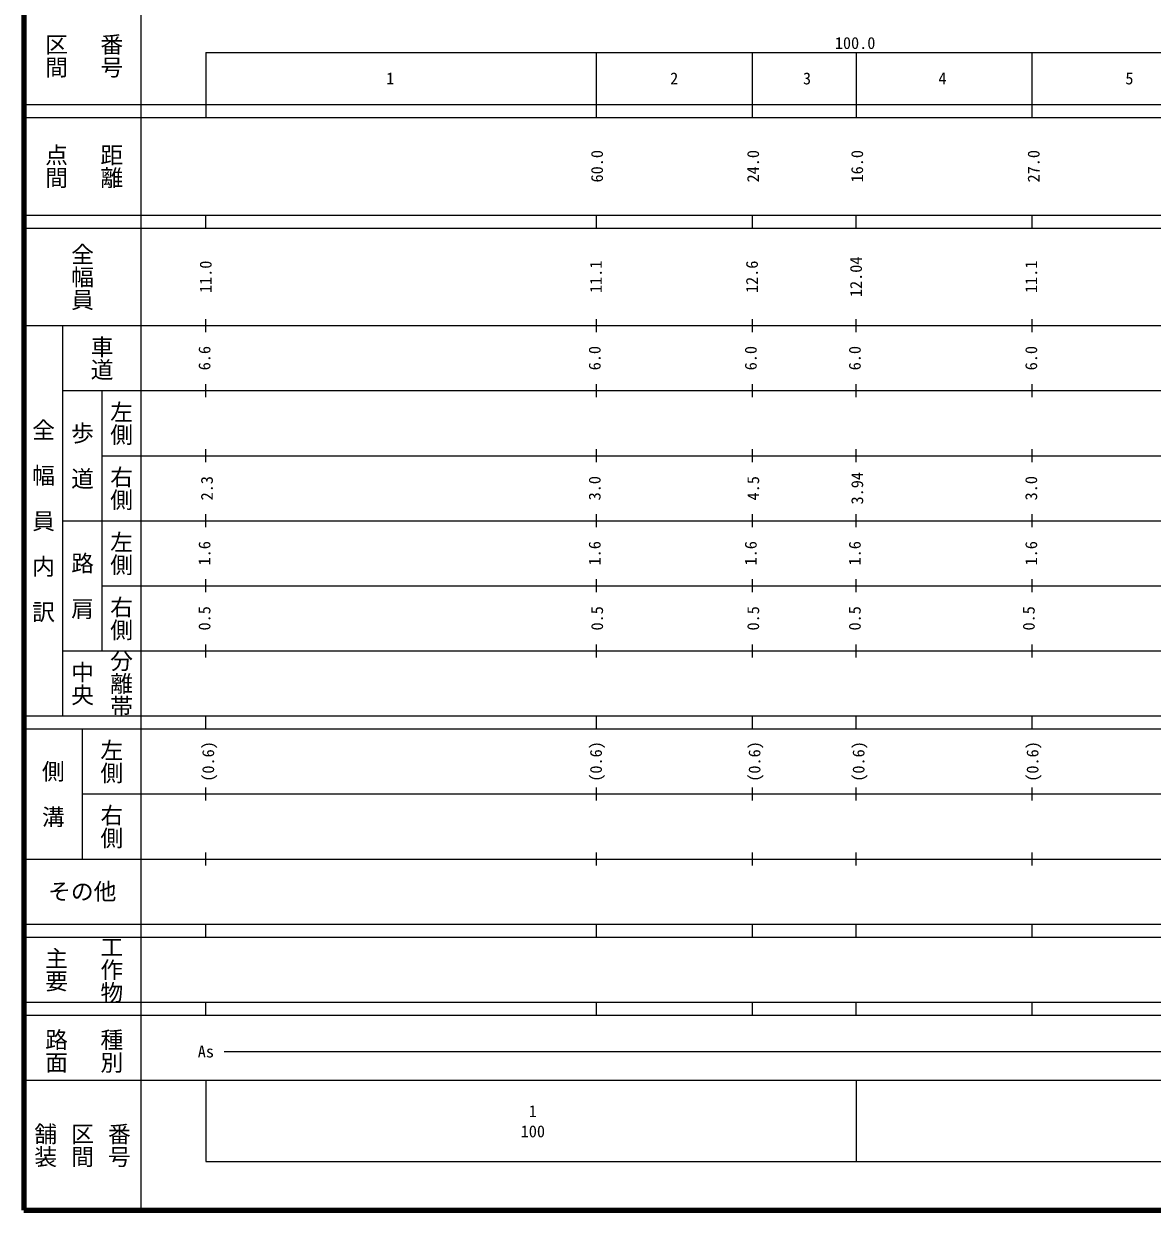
# Model space of a CAD drawing. Units: millimetres on the paper, enlarged 1000 times. Extents: x 40000 to 680000, y 20000 to 380000.
# Drawn here: x 40000 to 213539, y 20000 to 202409 of the extents above; entities that cross this region are included whole.
import ezdxf
from ezdxf.enums import TextEntityAlignment as Align

# ---------------------------------------------------------------- set-up
doc = ezdxf.new("R2010")
doc.units = ezdxf.units.MM
doc.header["$LTSCALE"] = 1000
doc.layers.add('M-TTL', color=2, linetype='Continuous', lineweight=140)
doc.layers.add('M-TTL-BAND', color=7, linetype='Continuous', lineweight=25)
doc.styles.add('@ＭＳ ゴシック', font='')
doc.styles.add('ＭＳ ゴシック', font='')
doc.styles.get('@ＭＳ ゴシック').set_extended_font_data('@MS Gothic')
doc.styles.get('ＭＳ ゴシック').set_extended_font_data('MS Gothic')

msp = doc.modelspace()

# ---------------------------------------------------------------- linework, layer by layer
at = {"layer": 'M-TTL'}
for p, q in [((40000, 380000), (40000, 20000)), ((40000, 20000), (680000, 20000))]:
    msp.add_line(p, q, dxfattribs=at)
at = {"layer": 'M-TTL-BAND'}
for p, q in [((58000, 370000), (58000, 20000)), ((68000, 198000), (579000, 198000)), ((68000, 198000), (68000, 188000)), ((128000, 198000), (128000, 188000)), ((152000, 198000), (152000, 188000)), ((168000, 198000), (168000, 188000)), ((195000, 198000), (195000, 188000)), ((40000, 190000), (579000, 190000)), ((40000, 188000), (579000, 188000)), ((40000, 173000), (579000, 173000)), ((68000, 171000), (68000, 173000)), ((128000, 173000), (128000, 171000)), ((152000, 173000), (152000, 171000)), ((168000, 171000), (168000, 173000)), ((195000, 173000), (195000, 171000)), ((40000, 171000), (579000, 171000)), ((68000, 155000), (68000, 157000)), ((128000, 157000), (128000, 155000)), ((152000, 157000), (152000, 155000)), ((168000, 155000), (168000, 157000)), ((195000, 157000), (195000, 155000)), ((40000, 156000), (579000, 156000)), ((46000, 96000), (46000, 156000)), ((46000, 146000), (579000, 146000)), ((52000, 146000), (52000, 106000)), ((68000, 145000), (68000, 147000)), ((128000, 147000), (128000, 145000)), ((152000, 147000), (152000, 145000)), ((168000, 145000), (168000, 147000)), ((195000, 147000), (195000, 145000)), ((68000, 135000), (68000, 137000)), ((128000, 137000), (128000, 135000)), ((152000, 137000), (152000, 135000)), ((168000, 135000), (168000, 137000)), ((195000, 137000), (195000, 135000)), ((52000, 136000), (579000, 136000)), ((46000, 126000), (579000, 126000)), ((68000, 125000), (68000, 127000)), ((128000, 127000), (128000, 125000)), ((152000, 127000), (152000, 125000)), ((168000, 125000), (168000, 127000)), ((195000, 127000), (195000, 125000)), ((68000, 115000), (68000, 117000)), ((128000, 117000), (128000, 115000)), ((152000, 117000), (152000, 115000)), ((168000, 115000), (168000, 117000)), ((195000, 117000), (195000, 115000)), ((52000, 116000), (579000, 116000)), ((46000, 106000), (579000, 106000)), ((68000, 105000), (68000, 107000)), ((128000, 107000), (128000, 105000)), ((152000, 107000), (152000, 105000)), ((168000, 105000), (168000, 107000)), ((195000, 107000), (195000, 105000)), ((40000, 96000), (579000, 96000)), ((68000, 94000), (68000, 96000)), ((128000, 96000), (128000, 94000)), ((152000, 96000), (152000, 94000)), ((168000, 94000), (168000, 96000)), ((195000, 96000), (195000, 94000)), ((40000, 94000), (579000, 94000)), ((49000, 94000), (49000, 74000)), ((49000, 84000), (579000, 84000)), ((68000, 83000), (68000, 85000)), ((128000, 85000), (128000, 83000)), ((152000, 85000), (152000, 83000)), ((168000, 83000), (168000, 85000)), ((195000, 85000), (195000, 83000)), ((68000, 73000), (68000, 75000)), ((128000, 75000), (128000, 73000)), ((152000, 75000), (152000, 73000)), ((168000, 73000), (168000, 75000)), ((195000, 75000), (195000, 73000)), ((40000, 74000), (579000, 74000)), ((40000, 64000), (579000, 64000)), ((68000, 62000), (68000, 64000)), ((128000, 64000), (128000, 62000)), ((152000, 64000), (152000, 62000)), ((168000, 62000), (168000, 64000)), ((195000, 64000), (195000, 62000)), ((40000, 62000), (579000, 62000)), ((40000, 52000), (579000, 52000)), ((68000, 50000), (68000, 52000)), ((128000, 52000), (128000, 50000)), ((152000, 52000), (152000, 50000)), ((168000, 50000), (168000, 52000)), ((195000, 52000), (195000, 50000)), ((40000, 50000), (579000, 50000)), ((70805, 44406), (395210, 44406)), ((40000, 40000), (579000, 40000)), ((68000, 40000), (68000, 27500)), ((168000, 40000), (168000, 27500)), ((68000, 27500), (579000, 27500))]:
    msp.add_line(p, q, dxfattribs=at)

# ---------------------------------------------------------------- texts
for s, height, rotation, style, p in [('番号', 2566, 270, '@ＭＳ ゴシック', (53500, 197500)), ('区間', 2566, 270, '@ＭＳ ゴシック', (45000, 197500)), ('点間', 2566, 270, '@ＭＳ ゴシック', (45000, 180500)), ('距離', 2566, 270, '@ＭＳ ゴシック', (53500, 180500)), ('60.0', 1833, 90, 'ＭＳ ゴシック', (128151, 180500)), ('24.0', 1833, 90, 'ＭＳ ゴシック', (152152, 180500)), ('16.0', 1833, 90, 'ＭＳ ゴシック', (168151, 180500)), ('27.0', 1833, 90, 'ＭＳ ゴシック', (195292, 180500)), ('全幅員', 2566, 270, '@ＭＳ ゴシック', (49000, 163500)), ('12.04', 1833, 90, 'ＭＳ ゴシック', (167975, 163500)), ('11.0', 1833, 90, 'ＭＳ ゴシック', (67975, 163500)), ('11.1', 1833, 90, 'ＭＳ ゴシック', (127977, 163500)), ('12.6', 1833, 90, 'ＭＳ ゴシック', (151978, 163500)), ('11.1', 1833, 90, 'ＭＳ ゴシック', (194917, 163500)), ('車道', 2566, 270, '@ＭＳ ゴシック', (52000, 151000)), ('6.6', 1833, 90, 'ＭＳ ゴシック', (67788, 151000)), ('6.0', 1833, 90, 'ＭＳ ゴシック', (127790, 151000)), ('6.0', 1833, 90, 'ＭＳ ゴシック', (151791, 151000)), ('6.0', 1833, 90, 'ＭＳ ゴシック', (167788, 151000)), ('6.0', 1833, 90, 'ＭＳ ゴシック', (194917, 151000)), ('左側', 2566, 270, '@ＭＳ ゴシック', (55000, 141000)), ('全\u3000幅\u3000員\u3000内\u3000訳', 2566, 270, '@ＭＳ ゴシック', (43000, 126000)), ('歩\u3000道', 2566, 270, '@ＭＳ ゴシック', (49000, 136000)), ('右側', 2566, 270, '@ＭＳ ゴシック', (55000, 131000)), ('3.94', 1833, 90, 'ＭＳ ゴシック', (168163, 131000)), ('2.3', 1833, 90, 'ＭＳ ゴシック', (68163, 131000)), ('3.0', 1833, 90, 'ＭＳ ゴシック', (127790, 131000)), ('4.5', 1833, 90, 'ＭＳ ゴシック', (152166, 131000)), ('3.0', 1833, 90, 'ＭＳ ゴシック', (194917, 131000)), ('左側', 2566, 270, '@ＭＳ ゴシック', (55000, 121000)), ('1.6', 1833, 90, 'ＭＳ ゴシック', (67788, 121000)), ('1.6', 1833, 90, 'ＭＳ ゴシック', (127790, 121000)), ('1.6', 1833, 90, 'ＭＳ ゴシック', (151791, 121000)), ('1.6', 1833, 90, 'ＭＳ ゴシック', (167788, 121000)), ('1.6', 1833, 90, 'ＭＳ ゴシック', (194917, 121000)), ('路\u3000肩', 2566, 270, '@ＭＳ ゴシック', (49000, 116000)), ('右側', 2566, 270, '@ＭＳ ゴシック', (55000, 111000)), ('0.5', 1833, 90, 'ＭＳ ゴシック', (67788, 111000)), ('0.5', 1833, 90, 'ＭＳ ゴシック', (128165, 111000)), ('0.5', 1833, 90, 'ＭＳ ゴシック', (152166, 111000)), ('0.5', 1833, 90, 'ＭＳ ゴシック', (167788, 111000)), ('0.5', 1833, 90, 'ＭＳ ゴシック', (194542, 111000)), ('分離帯', 2566, 270, '@ＭＳ ゴシック', (55000, 101000)), ('中央', 2566, 270, '@ＭＳ ゴシック', (49000, 101000)), ('左側', 2566, 270, '@ＭＳ ゴシック', (53500, 89000)), ('(0.6)', 1833, 90, 'ＭＳ ゴシック', (68362, 89000)), ('(0.6)', 1833, 90, 'ＭＳ ゴシック', (127989, 89000)), ('(0.6)', 1833, 90, 'ＭＳ ゴシック', (152365, 89000)), ('(0.6)', 1833, 90, 'ＭＳ ゴシック', (168362, 89000)), ('(0.6)', 1833, 90, 'ＭＳ ゴシック', (195116, 89000)), ('側\u3000溝', 2566, 270, '@ＭＳ ゴシック', (44500, 84000)), ('右側', 2566, 270, '@ＭＳ ゴシック', (53500, 79000)), ('主要', 2566, 270, '@ＭＳ ゴシック', (45000, 57000)), ('工作物', 2566, 270, '@ＭＳ ゴシック', (53500, 57000)), ('路面', 2566, 270, '@ＭＳ ゴシック', (45000, 44500)), ('種別', 2566, 270, '@ＭＳ ゴシック', (53500, 44500)), ('舗装', 2566, 270, '@ＭＳ ゴシック', (43333, 30000)), ('区間', 2566, 270, '@ＭＳ ゴシック', (49000, 30000)), ('番号', 2566, 270, '@ＭＳ ゴシック', (54667, 30000))]:
    msp.add_text(s, height=height, rotation=rotation, dxfattribs=dict(at, style=style)).set_placement(p, align=Align.MIDDLE_CENTER)
at = {"layer": 'M-TTL-BAND', "style": 'ＭＳ ゴシック'}
for s, height, p in [('100.0', 1833, (167844, 199445)), ('1', 1833, (96355, 194000)), ('2', 1833, (140023, 194000)), ('3', 1833, (160446, 194000)), ('4', 1833, (181272, 194000)), ('5', 1833, (210025, 194000)), ('その他', 2566, (49000, 69000)), ('As', 1833, (68006, 44406)), ('1', 1833, (118288, 35238)), ('100', 1833, (118288, 32131))]:
    msp.add_text(s, height=height, dxfattribs=at).set_placement(p, align=Align.MIDDLE_CENTER)

doc.saveas('drawing.dxf')
